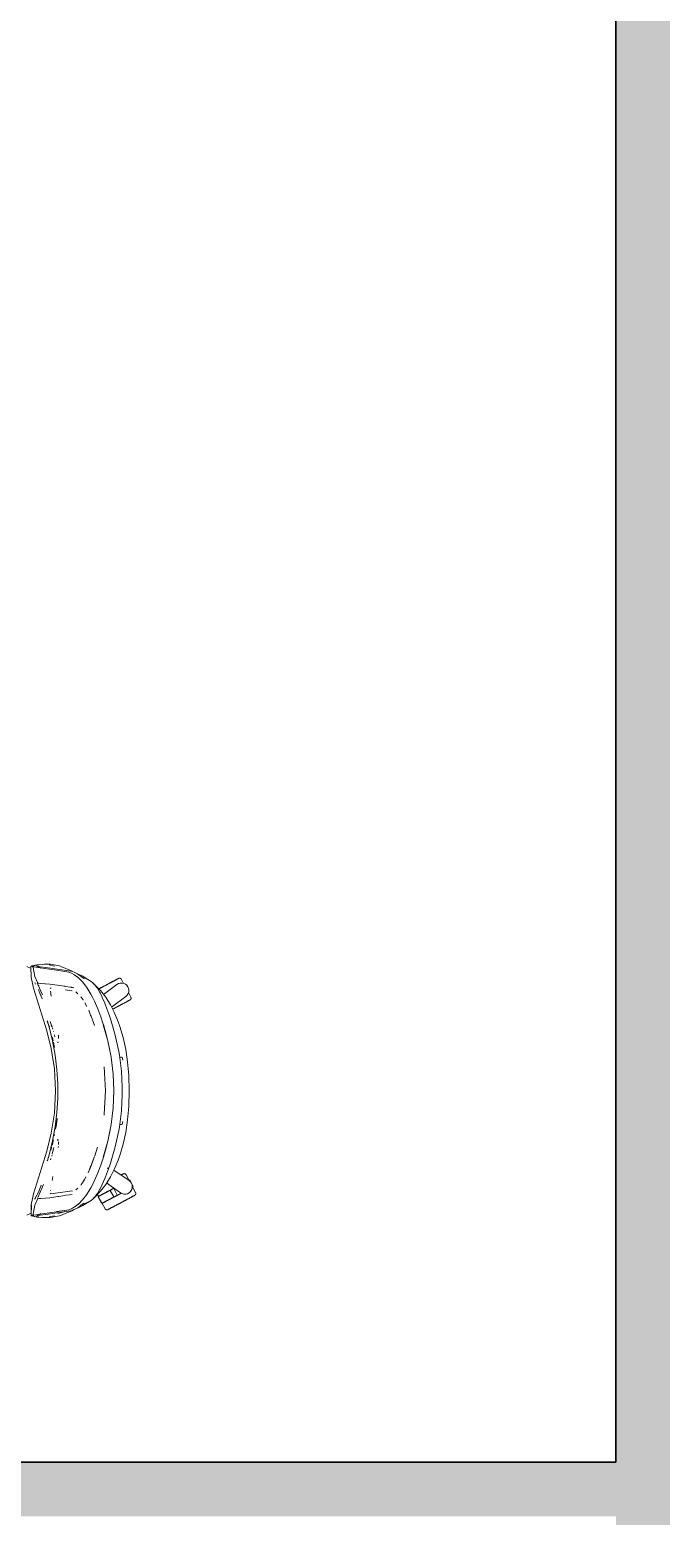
# Model space of a CAD drawing. Header units: millimetres. Extents: x 79795 to 317870, y -36033 to 97293.
# Drawn here: x 166573 to 167772, y 20457 to 23260 of the extents above; entities that cross this region are included whole.
import ezdxf

# ---------------------------------------------------------------- set-up
doc = ezdxf.new("R2010")
doc.units = ezdxf.units.MM
doc.header["$MEASUREMENT"] = 0
for name, color, linetype, lineweight in [('CSM-STL-XX-ZZ-M3-A-XXXX-00001_detached _19_04_21__rvt-1-Level 4$0$A-WALL-PATT', 7, 'CONTINUOUS', 9), ('CSM-STL-XX-ZZ-M3-A-XXXX-00001_detached _19_04_21__rvt-1-Level 4$0$I-WALL', 7, 'CONTINUOUS', 9), ('G-IMPT', 8, 'CONTINUOUS', 9), ('I-FURN', 8, 'CONTINUOUS', 9)]:
    doc.layers.add(name, color=color, linetype=linetype, lineweight=lineweight)

msp = doc.modelspace()

# ---------------------------------------------------------------- hatches: boundary and pattern name
at = {"layer": 'CSM-STL-XX-ZZ-M3-A-XXXX-00001_detached _19_04_21__rvt-1-Level 4$0$A-WALL-PATT'}
for points in [[(167780.8, 15707.3), (167780.8, 26805.3), (167678.8, 26805.3), (167678.8, 15707.3)], [(167678.8, 20457.3), (167678.8, 20559.3), (162852.8, 20559.3), (162852.8, 20457.3), (167556.8, 20457.3)]]:
    msp.add_hatch(color=256, dxfattribs=at).paths.add_polyline_path(points, flags=0)

# ---------------------------------------------------------------- linework, layer by layer
at = {"layer": 'CSM-STL-XX-ZZ-M3-A-XXXX-00001_detached _19_04_21__rvt-1-Level 4$0$I-WALL', "lineweight": 30}
for p, q in [((167678.8, 26805.3), (167678.8, 20559.3)), ((167678.8, 20559.3), (162852.8, 20559.3))]:
    msp.add_line(p, q, dxfattribs=at)
at = {"layer": 'G-IMPT'}
for p, q in [((166575.9, 21489.9), (166568, 21494.1)), ((166575.8, 21493.1), (166576.4, 21494.1)), ((166576.2, 21474.1), (166575.8, 21493.1)), ((166576.2, 21474.1), (166580.4, 21453.2)), ((166576.3, 21493.5), (166576.4, 21494.1)), ((166576.3, 21493.5), (166576.4, 21494.1)), ((166576.8, 21494.6), (166576.4, 21494.1)), ((166576.4, 21494.1), (166576.4, 21494.1)), ((166577.3, 21495), (166576.8, 21494.6)), ((166577.3, 21495), (166579.2, 21495.5)), ((166578.7, 21493.9), (166578.2, 21494.3)), ((166579.3, 21493.7), (166578.2, 21494.3)), ((166579.3, 21493.7), (166578.6, 21493.9)), ((166578.6, 21493.9), (166584.9, 21492.8)), ((166578.7, 21493.9), (166579, 21493.4)), ((166579.1, 21492.9), (166579, 21493.4)), ((166582.5, 21496), (166579.2, 21495.5)), ((166580.8, 21495.4), (166580.1, 21491.9)), ((166582.8, 21474.8), (166580.1, 21491.9)), ((166582.9, 21496.3), (166580.5, 21495.9)), ((166581.3, 21492.6), (166580.5, 21495.9)), ((166581.3, 21492.6), (166580.8, 21495.4)), ((166582.5, 21496), (166583.1, 21496.1)), ((166582.8, 21474.8), (166588.4, 21462.5)), ((166587.1, 21497.1), (166582.9, 21496.3)), ((166583.1, 21496.1), (166587.8, 21496.6)), ((166584.9, 21492.8), (166592.8, 21491.7)), ((166585.9, 21494.7), (166594.3, 21490.7)), ((166585.9, 21494.7), (166586.7, 21494.6)), ((166591.8, 21493.7), (166586.7, 21494.6)), ((166587.6, 21497.2), (166587.1, 21497.1)), ((166587.6, 21497.2), (166596.9, 21498)), ((166587.8, 21496.6), (166590.3, 21496.8)), ((166591.8, 21493.7), (166593.1, 21493.5)), ((166592.8, 21491.7), (166623.6, 21487.1)), ((166603.7, 21492.1), (166593.1, 21493.5)), ((166596.9, 21498), (166600.9, 21498.3)), ((166605, 21498.3), (166600.9, 21498.3)), ((166603.7, 21492.1), (166650.9, 21485.4)), ((166612, 21498.3), (166605, 21498.3)), ((166610.1, 21496.9), (166619.5, 21494.8)), ((166612, 21498.3), (166629.7, 21495)), ((166619.5, 21494.8), (166620, 21494.7)), ((166623.6, 21487.1), (166639.4, 21484.7)), ((166629.7, 21495), (166633.6, 21493.4)), ((166636.9, 21492), (166633.6, 21493.4)), ((166653.4, 21485.3), (166636.9, 21492)), ((166647.1, 21483.4), (166639.4, 21484.7)), ((166647.1, 21483.4), (166651.9, 21481.7)), ((166650.9, 21485.4), (166653.9, 21484.8)), ((166652.3, 21481.5), (166651.9, 21481.7)), ((166658.1, 21478.2), (166652.3, 21481.5)), ((166654.5, 21484.5), (166653.4, 21485.3)), ((166657.3, 21483.2), (166653.9, 21484.8)), ((166657.3, 21483.2), (166663.8, 21480.2)), ((166658.1, 21478.2), (166665.1, 21472.8)), ((166665.3, 21472.5), (166658.4, 21477.9)), ((166658.4, 21477.9), (166661.7, 21475.3)), ((166665.3, 21472.5), (166661.7, 21475.3)), ((166675.5, 21471.2), (166663.8, 21480.2)), ((166665, 21479.5), (166673.6, 21475.5)), ((166672.8, 21464.9), (166665.1, 21472.8)), ((166669.9, 21474.4), (166681.8, 21469.9)), ((166675.5, 21471.2), (166673.5, 21472.4)), ((166673.6, 21475.5), (166685.1, 21468.4)), ((166596.4, 21402.9), (166580.4, 21453.2)), ((166583.9, 21463.3), (166583, 21463)), ((166583, 21463), (166584.5, 21460.5)), ((166583, 21463), (166583, 21463)), ((166584.5, 21460.5), (166583, 21463)), ((166583, 21463), (166584.5, 21460.5)), ((166587.9, 21462.7), (166587.2, 21463)), ((166587.2, 21463), (166588.9, 21460.3)), ((166587.9, 21462.7), (166587.9, 21462.7)), ((166590.3, 21462.4), (166587.9, 21462.7)), ((166588.9, 21460.3), (166597.4, 21440.3)), ((166593.1, 21442), (166589.8, 21450.4)), ((166590.3, 21462.4), (166590.4, 21462.4)), ((166594.2, 21462.1), (166590.4, 21462.4)), ((166590.4, 21458.6), (166590.8, 21458.3)), ((166602.1, 21461.5), (166594.2, 21462.1)), ((166603.1, 21461.5), (166602.1, 21461.5)), ((166611.3, 21460.8), (166603.1, 21461.5)), ((166611.3, 21460.8), (166611.4, 21460.8)), ((166625.5, 21458.8), (166611.4, 21460.8)), ((166612.1, 21452.5), (166613.7, 21453.7)), ((166612.4, 21447.5), (166613.8, 21438.3)), ((166612.4, 21447.5), (166612.5, 21447.2)), ((166625.5, 21458.8), (166638.8, 21456.7)), ((166638.8, 21456.7), (166639.3, 21456.6)), ((166639.9, 21456.5), (166639.3, 21456.6)), ((166639.9, 21456.5), (166651.7, 21454.7)), ((166640.2, 21449.8), (166653.6, 21448.1)), ((166651.7, 21454.7), (166652.1, 21454.6)), ((166654.1, 21454.2), (166652.1, 21454.6)), ((166653.6, 21448.1), (166653.1, 21448.2)), ((166656.3, 21453.8), (166654.1, 21454.2)), ((166664.1, 21442.6), (166660.2, 21445.9)), ((166672.8, 21464.9), (166680.8, 21454.4)), ((166681, 21454.2), (166680.8, 21454.4)), ((166684.9, 21448.1), (166681, 21454.2)), ((166684, 21468.9), (166681.8, 21469.9)), ((166686.4, 21467.7), (166684, 21468.9)), ((166684.9, 21448.1), (166688.7, 21441.9)), ((166687.6, 21467.1), (166686.4, 21467.7)), ((166687.6, 21467.1), (166692.4, 21463.2)), ((166692.4, 21463.2), (166695.3, 21460.2)), ((166697, 21458.8), (166693.3, 21461.8)), ((166695.3, 21460.2), (166700.1, 21454.1)), ((166697, 21458.8), (166707, 21448.5)), ((166700.1, 21454.1), (166700.9, 21452.8)), ((166705.7, 21444.8), (166700.9, 21452.8)), ((166706, 21444.2), (166705.7, 21444.8)), ((166706, 21444.2), (166710, 21436.2)), ((166716.8, 21435.9), (166707, 21448.5)), ((166595.1, 21437.1), (166593.1, 21442.2)), ((166593.1, 21442.2), (166595.1, 21437.1)), ((166593.1, 21442), (166595.1, 21437.1)), ((166594.1, 21439.6), (166597.1, 21432.9)), ((166670.4, 21435.9), (166669.6, 21437)), ((166670.4, 21435.9), (166673.9, 21430.8)), ((166673.9, 21430.8), (166674.3, 21430.2)), ((166677.4, 21425.3), (166680.9, 21418.3)), ((166692.2, 21435.1), (166688.7, 21441.9)), ((166692.2, 21435.1), (166695.6, 21428.3)), ((166701.8, 21414.1), (166695.6, 21428.3)), ((166710.2, 21435.7), (166710, 21436.2)), ((166710.2, 21435.7), (166714.9, 21424.8)), ((166714.9, 21424.8), (166716.4, 21421.1)), ((166722, 21406), (166716.4, 21421.1)), ((166725.7, 21421.6), (166716.8, 21435.9)), ((166732.8, 21407.8), (166725.7, 21421.6)), ((166605.6, 21372.9), (166596.4, 21402.9)), ((166606.5, 21391.1), (166606.6, 21391.4)), ((166609.8, 21379.9), (166606.5, 21391.1)), ((166609.8, 21379.9), (166606.7, 21390.7)), ((166606.7, 21390.4), (166606.7, 21390.7)), ((166609.8, 21379.9), (166606.7, 21390.4)), ((166607.6, 21390.6), (166607, 21391)), ((166607.6, 21390.6), (166607.4, 21390.7)), ((166608.1, 21386.6), (166607.7, 21387.7)), ((166615, 21379.9), (166611.9, 21390.3)), ((166688.3, 21402.2), (166684.6, 21411.5)), ((166684.6, 21411.5), (166685.6, 21409.2)), ((166689, 21400.4), (166688.3, 21402.2)), ((166695.7, 21383), (166689, 21400.4)), ((166695.7, 21383), (166692.9, 21390.4)), ((166707.3, 21399.2), (166701.8, 21414.1)), ((166707.3, 21399.2), (166712, 21385.2)), ((166722, 21406), (166724.4, 21399.2)), ((166725.6, 21395.6), (166724.4, 21399.2)), ((166725.6, 21395.6), (166734.5, 21364.8)), ((166740.4, 21389.8), (166732.8, 21407.8)), ((166740.4, 21389.8), (166743.4, 21381.1)), ((166605.6, 21372.9), (166613.9, 21339.3)), ((166608.4, 21385.7), (166608.1, 21386.6)), ((166609.4, 21382.9), (166609.7, 21382.1)), ((166610.4, 21379.9), (166609.7, 21382.1)), ((166616.3, 21353.6), (166609.8, 21379.9)), ((166610.4, 21379.9), (166610.6, 21379.4)), ((166613.8, 21385.1), (166614.6, 21382.9)), ((166614.9, 21382.2), (166614.6, 21382.9)), ((166614.9, 21382.2), (166615.6, 21379.9)), ((166616.1, 21360.3), (166615.8, 21361.6)), ((166616, 21378.8), (166616.3, 21378)), ((166617.6, 21353.6), (166616.1, 21360.3)), ((166616.3, 21378), (166617, 21375.5)), ((166618, 21372.2), (166618.4, 21371.1)), ((166620, 21365.4), (166620.9, 21361.5)), ((166620, 21365.4), (166620.3, 21363.9)), ((166627.4, 21364), (166627.3, 21364.5)), ((166627.6, 21360.3), (166627.4, 21364)), ((166627.6, 21360.3), (166627.7, 21359)), ((166627.8, 21358.3), (166627.7, 21359)), ((166716, 21371.1), (166712.2, 21384.2)), ((166720.7, 21353.8), (166712.2, 21384.2)), ((166720.7, 21353.8), (166712.3, 21384.3)), ((166716, 21371.1), (166720.7, 21353.8)), ((166741.2, 21334), (166734.5, 21364.8)), ((166743.4, 21381.1), (166749.6, 21359.9)), ((166749.6, 21359.9), (166754.4, 21337.5)), ((166613.9, 21339.3), (166620.1, 21301.5)), ((166619.9, 21301.3), (166614.1, 21338.9)), ((166620.1, 21301.5), (166614.1, 21338.9)), ((166616.3, 21353.6), (166621.3, 21326.9)), ((166619.8, 21344.2), (166618.1, 21351.6)), ((166620.3, 21341.5), (166619.8, 21344.2)), ((166623.5, 21351.8), (166623.4, 21352.2)), ((166626.2, 21350.2), (166626.9, 21352.1)), ((166626.2, 21350.2), (166626.4, 21351.2)), ((166726.8, 21322.7), (166720.6, 21353.9)), ((166720.6, 21353.9), (166726.8, 21322.8)), ((166720.7, 21353.8), (166723.7, 21338.8)), ((166726.8, 21322.7), (166723.7, 21338.8)), ((166742.4, 21327), (166741.2, 21334)), ((166757.9, 21314.1), (166754.4, 21337.5)), ((166621.3, 21326.9), (166624.6, 21300)), ((166713.6, 21304.6), (166713.7, 21304.4)), ((166716.2, 21259.4), (166713.7, 21304.7)), ((166713.7, 21304.7), (166713.9, 21303.1)), ((166713.9, 21303.1), (166713.7, 21304.4)), ((166730.6, 21291.2), (166726.8, 21322.8)), ((166728.8, 21307.2), (166726.8, 21322.7)), ((166730.6, 21291.1), (166726.8, 21322.7)), ((166728.8, 21307.2), (166730.6, 21291.1)), ((166746.2, 21296.9), (166742.4, 21327)), ((166742.9, 21322.7), (166744.2, 21322.7)), ((166746.2, 21322.8), (166744.2, 21322.7)), ((166746.2, 21322.8), (166746.1, 21322.8)), ((166748, 21322.8), (166748.7, 21317.4)), ((166748.1, 21321.1), (166748.7, 21317.4)), ((166760.2, 21288.5), (166757.9, 21314.1)), ((166619.9, 21301.3), (166622.2, 21259.4)), ((166626.2, 21272.9), (166624.6, 21300)), ((166732, 21259.4), (166730.6, 21291.2)), ((166730.6, 21291.1), (166731.3, 21276.2)), ((166730.6, 21291.1), (166731.8, 21259.4)), ((166731.3, 21276.2), (166731.8, 21259.4)), ((166747.8, 21266.7), (166746.2, 21296.9)), ((166761, 21259.4), (166760.2, 21288.5)), ((166619.9, 21217.4), (166622.2, 21259.4)), ((166626.2, 21245.8), (166626.2, 21272.9)), ((166716.2, 21259.4), (166713.9, 21215.6)), ((166716.2, 21259.4), (166713.9, 21215.6)), ((166730.6, 21227.5), (166732, 21259.4)), ((166730.6, 21227.6), (166731.8, 21259.4)), ((166731.3, 21242.5), (166731.8, 21259.4)), ((166747.8, 21252), (166746.2, 21221.8)), ((166747.8, 21266.7), (166747.9, 21259.4)), ((166747.8, 21252), (166747.9, 21259.4)), ((166760.2, 21230.2), (166761, 21259.4)), ((166621.3, 21191.8), (166624.6, 21218.7)), ((166626.2, 21245.8), (166624.6, 21218.7)), ((166730.6, 21227.6), (166726.8, 21196)), ((166730.6, 21227.5), (166726.8, 21196)), ((166730.6, 21227.6), (166728.8, 21211.5)), ((166731.3, 21242.5), (166730.6, 21227.6)), ((166746.2, 21221.8), (166742.4, 21191.7)), ((166757.9, 21204.6), (166760.2, 21230.2)), ((166613.9, 21179.5), (166619.9, 21217.4)), ((166616.3, 21165.1), (166621.3, 21191.8)), ((166623, 21191.8), (166622.8, 21190.2)), ((166623.9, 21197.4), (166623, 21191.8)), ((166623.9, 21197.4), (166625.2, 21206)), ((166625.2, 21206), (166625.4, 21207.6)), ((166713.9, 21215.6), (166713.6, 21213.9)), ((166713.6, 21214.1), (166713.7, 21214.3)), ((166713.9, 21215.6), (166713.7, 21214.3)), ((166720.7, 21164.9), (166726.8, 21196)), ((166720.7, 21164.9), (166726.8, 21196)), ((166726.8, 21196), (166723.7, 21179.9)), ((166726.8, 21196), (166728.8, 21211.5)), ((166742.4, 21191.7), (166741.2, 21184.8)), ((166744.2, 21196), (166746.2, 21195.9)), ((166746.2, 21195.9), (166746.1, 21195.9)), ((166748, 21195.9), (166748.7, 21201.4)), ((166754.4, 21181.2), (166757.9, 21204.6)), ((166613.9, 21179.5), (166605.6, 21145.8)), ((166616.3, 21165.1), (166609.8, 21138.8)), ((166616.1, 21158.4), (166617.6, 21165.2)), ((166618.1, 21167.1), (166617.6, 21165.2)), ((166620.3, 21177.2), (166619.8, 21174.4)), ((166622.2, 21187.3), (166622.8, 21190.2)), ((166626.4, 21167.5), (166626.2, 21168.5)), ((166626.2, 21168.5), (166626.9, 21166.6)), ((166626.4, 21167.5), (166626.5, 21165.2)), ((166626.5, 21165.3), (166626.5, 21165.2)), ((166627.8, 21163.5), (166627.7, 21158.4)), ((166627.8, 21163.5), (166627.7, 21160.7)), ((166720.7, 21164.9), (166712.2, 21134.5)), ((166720.7, 21164.9), (166712.3, 21134.4)), ((166716, 21147.7), (166720.7, 21164.9)), ((166720.7, 21164.9), (166723.7, 21179.9)), ((166734.5, 21154), (166741.2, 21184.8)), ((166749.6, 21158.9), (166754.4, 21181.2)), ((166596.4, 21115.8), (166605.6, 21145.8)), ((166609.8, 21138.8), (166606.7, 21128.4)), ((166608.6, 21133.6), (166609.4, 21135.7)), ((166613.4, 21148.3), (166613.2, 21147.6)), ((166614.5, 21152.2), (166613.4, 21148.3)), ((166614.5, 21152.2), (166614.8, 21153.4)), ((166614.8, 21153.4), (166614.8, 21153.6)), ((166615.6, 21138.8), (166614.9, 21136.6)), ((166616.1, 21158.4), (166615.8, 21157.1)), ((166615.8, 21141), (166619, 21152.4)), ((166627.4, 21154.6), (166627.1, 21152.5)), ((166627.7, 21158.4), (166627.7, 21160.7)), ((166695.7, 21135.7), (166688.9, 21117.3)), ((166695.7, 21135.7), (166689, 21118.3)), ((166701.2, 21153.2), (166695.9, 21136.7)), ((166701.2, 21153.2), (166700.1, 21149.8)), ((166716, 21147.7), (166712.2, 21134.5)), ((166734.5, 21154), (166725.6, 21123.1)), ((166743.4, 21137.6), (166740.4, 21128.9)), ((166743.4, 21137.6), (166749.6, 21158.9)), ((166596.4, 21115.8), (166580.4, 21065.6)), ((166606.5, 21127.6), (166606.6, 21127.8)), ((166606.6, 21127.4), (166606.5, 21127.6)), ((166606.6, 21128.1), (166606.7, 21128.4)), ((166606.6, 21127.8), (166606.6, 21128.1)), ((166607.6, 21128.1), (166607, 21127.8)), ((166607.6, 21128.1), (166607.4, 21128)), ((166608.6, 21133.6), (166608.4, 21133)), ((166612.9, 21131.1), (166612.3, 21129.4)), ((166612.9, 21131.1), (166613.3, 21132.1)), ((166683.4, 21104.6), (166685.6, 21109.5)), ((166685.6, 21109.5), (166688.3, 21116.6)), ((166685.6, 21109.5), (166687.9, 21114.9)), ((166689, 21118.3), (166688.3, 21116.6)), ((166701.8, 21104.6), (166707.3, 21119.5)), ((166712.3, 21134.4), (166707.3, 21119.5)), ((166716.4, 21097.6), (166722, 21112.6)), ((166720.7, 21113.4), (166719.7, 21113.8)), ((166719.7, 21113.8), (166720.3, 21113.6)), ((166720.7, 21113.4), (166720.3, 21113.6)), ((166720.7, 21113.4), (166721.4, 21113.1)), ((166720.7, 21113.4), (166721.6, 21113)), ((166721.4, 21113.1), (166721.6, 21113)), ((166722, 21112.7), (166721.6, 21113)), ((166721.6, 21113), (166722, 21112.8)), ((166722, 21112.6), (166724.4, 21119.5)), ((166722, 21112.7), (166722, 21112.8)), ((166722, 21112.6), (166722, 21112.7)), ((166722, 21112.7), (166722, 21112.6)), ((166725.6, 21123.1), (166724.4, 21119.5)), ((166725.7, 21097.1), (166732.8, 21110.9)), ((166740.4, 21128.9), (166732.8, 21110.9)), ((166593.1, 21076.7), (166595.1, 21081.6)), ((166595.1, 21081.6), (166593.1, 21076.5)), ((166593.1, 21076.5), (166594.8, 21081.1)), ((166599.1, 21083), (166597.4, 21078.4)), ((166617.1, 21097.7), (166615.7, 21090.4)), ((166670.4, 21082.8), (166669.6, 21081.7)), ((166673.9, 21087.9), (166670.4, 21082.8)), ((166674.3, 21088.5), (166673.9, 21087.9)), ((166676.8, 21092.3), (166674.3, 21088.5)), ((166679.5, 21097.6), (166675.3, 21089.5)), ((166676.8, 21092.3), (166675.3, 21089.5)), ((166692.2, 21083.7), (166688.7, 21076.9)), ((166692.2, 21083.7), (166695.6, 21090.4)), ((166701.8, 21104.6), (166695.6, 21090.4)), ((166710.2, 21083), (166705.7, 21073.9)), ((166710, 21082.6), (166705.7, 21073.9)), ((166710.2, 21083), (166706, 21074.5)), ((166716.8, 21082.8), (166707, 21070.2)), ((166710, 21082.6), (166710.2, 21083)), ((166710.2, 21083), (166714.9, 21094)), ((166714.9, 21094), (166716.4, 21097.6)), ((166716.8, 21082.8), (166725.7, 21097.1)), ((166580.4, 21065.6), (166576.2, 21044.6)), ((166582.8, 21043.9), (166588.4, 21056.2)), ((166583.2, 21055.7), (166583.1, 21055.9)), ((166583.2, 21055.7), (166585, 21058.4)), ((166583.2, 21055.7), (166584.5, 21058.2)), ((166583.2, 21055.6), (166583.2, 21055.7)), ((166583.9, 21055.4), (166583.2, 21055.6)), ((166589.8, 21068.3), (166584.5, 21058.2)), ((166587.2, 21055.7), (166587.9, 21056)), ((166588, 21056), (166587.9, 21056)), ((166590.5, 21056.3), (166588, 21056)), ((166597.4, 21078.4), (166588.4, 21058.2)), ((166589.8, 21068.3), (166593.1, 21076.7)), ((166590.8, 21060.4), (166590.4, 21060.1)), ((166590.5, 21056.3), (166590.8, 21056.4)), ((166594.2, 21056.6), (166590.8, 21056.4)), ((166594.2, 21056.6), (166603.1, 21057.3)), ((166611.3, 21057.9), (166603.1, 21057.3)), ((166611.4, 21057.9), (166611.3, 21057.9)), ((166611.4, 21057.9), (166626.6, 21060.1)), ((166612.1, 21066.3), (166613.6, 21065)), ((166612.4, 21071.2), (166612.5, 21071.6)), ((166640.2, 21068.9), (166612.9, 21065.2)), ((166612.9, 21065.2), (166613.2, 21065.1)), ((166613.4, 21065.1), (166613.2, 21065.1)), ((166626.6, 21060.1), (166628.2, 21060.3)), ((166628.2, 21060.3), (166639.9, 21062.2)), ((166641.6, 21062.5), (166639.9, 21062.2)), ((166640.2, 21068.9), (166653.6, 21070.7)), ((166648.4, 21063.5), (166641.6, 21062.5)), ((166648.4, 21063.5), (166653.5, 21064.3)), ((166653.6, 21070.7), (166653.1, 21070.5)), ((166664.1, 21076.2), (166660.2, 21072.8)), ((166665.1, 21045.9), (166672.8, 21053.8)), ((166672.8, 21053.8), (166680.8, 21064.3)), ((166680.8, 21064.3), (166681, 21064.5)), ((166684.9, 21070.6), (166681, 21064.5)), ((166686.4, 21051), (166684, 21049.9)), ((166684.9, 21070.6), (166688.7, 21076.9)), ((166685.1, 21050.3), (166685.9, 21050.8)), ((166686.4, 21051), (166687.6, 21051.6)), ((166687.6, 21051.6), (166692.4, 21055.5)), ((166695.3, 21058.5), (166692.4, 21055.5)), ((166693.3, 21056.9), (166697, 21059.9)), ((166695.3, 21058.5), (166700.1, 21064.7)), ((166697, 21059.9), (166707, 21070.2)), ((166700.1, 21064.7), (166700.9, 21065.9)), ((166705.7, 21073.9), (166700.9, 21065.9)), ((166705.7, 21073.9), (166706, 21074.5)), ((166568, 21025.1), (166576.1, 21028.7)), ((166576.6, 21043.7), (166576, 21025.3)), ((166576, 21025.2), (166576.2, 21026)), ((166576, 21025.3), (166576.1, 21025.7)), ((166576, 21025.2), (166576.4, 21024.6)), ((166576.2, 21044.6), (166576.1, 21025.7)), ((166576.6, 21043.7), (166576.1, 21025.7)), ((166576.1, 21025.7), (166576.2, 21025.9)), ((166576.2, 21026), (166576.2, 21025.9)), ((166576.8, 21024.1), (166576.4, 21024.6)), ((166576.8, 21024.1), (166577.3, 21023.8)), ((166579.2, 21023.2), (166577.3, 21023.8)), ((166579.3, 21025), (166578.2, 21024.4)), ((166578.7, 21024.8), (166578.2, 21024.4)), ((166578.6, 21024.8), (166584.9, 21025.9)), ((166579.3, 21025), (166578.6, 21024.8)), ((166579, 21025.3), (166578.7, 21024.8)), ((166579, 21025.3), (166579.1, 21025.8)), ((166582.5, 21022.7), (166579.2, 21023.2)), ((166582.8, 21043.9), (166580.1, 21026.9)), ((166580.8, 21023.3), (166580.1, 21026.9)), ((166580.8, 21023.3), (166580.2, 21026.8)), ((166580.2, 21026.8), (166580.5, 21022.9)), ((166582.9, 21022.4), (166580.5, 21022.9)), ((166582.5, 21022.7), (166583.1, 21022.6)), ((166587.8, 21022.1), (166583.1, 21022.6)), ((166592.8, 21027), (166584.9, 21025.9)), ((166594.3, 21028), (166585.9, 21024)), ((166585.9, 21024), (166586.7, 21024.1)), ((166586.7, 21024.1), (166591.8, 21025)), ((166591.8, 21025), (166593.1, 21025.2)), ((166623.6, 21031.6), (166592.8, 21027)), ((166603.7, 21026.6), (166593.1, 21025.2)), ((166603.7, 21026.6), (166650.9, 21033.3)), ((166610.1, 21021.9), (166619.5, 21023.9)), ((166612, 21020.5), (166629.7, 21023.7)), ((166619.5, 21023.9), (166620, 21024.1)), ((166623.6, 21031.6), (166638.8, 21033.9)), ((166624.2, 21031.7), (166639.4, 21034)), ((166624.2, 21031.7), (166638.8, 21033.9)), ((166626.5, 21028.2), (166639.5, 21031.7)), ((166626.5, 21028.2), (166638.4, 21031.5)), ((166629.7, 21023.7), (166633.6, 21025.3)), ((166636.9, 21026.7), (166633.6, 21025.3)), ((166653.4, 21033.5), (166636.9, 21026.7)), ((166647.1, 21035.3), (166639.4, 21034)), ((166651.9, 21037), (166647.1, 21035.3)), ((166650.9, 21033.3), (166653.9, 21034)), ((166651.9, 21037), (166652.3, 21037.2)), ((166658.1, 21040.5), (166652.3, 21037.2)), ((166654.5, 21034.2), (166653.4, 21033.5)), ((166657.3, 21035.5), (166653.9, 21034)), ((166663.9, 21038.6), (166657.3, 21035.5)), ((166665.1, 21045.9), (166658.1, 21040.5)), ((166658.4, 21040.9), (166665.3, 21046.3)), ((166658.4, 21040.9), (166661.7, 21043.4)), ((166665.3, 21046.3), (166661.7, 21043.4)), ((166675.5, 21047.5), (166663.9, 21038.6)), ((166673.6, 21043.2), (166665, 21039.2)), ((166669.9, 21044.3), (166681.8, 21048.8)), ((166685.1, 21050.3), (166673.6, 21043.2)), ((166675.5, 21047.5), (166673.6, 21046.4)), ((166684, 21049.9), (166681.8, 21048.8)), ((166582.9, 21022.4), (166587.1, 21021.6)), ((166587.6, 21021.6), (166587.1, 21021.6)), ((166596.9, 21020.8), (166587.6, 21021.6)), ((166587.8, 21022.1), (166590.3, 21021.9)), ((166596.9, 21020.8), (166600.9, 21020.4)), ((166600.9, 21020.4), (166605, 21020.4)), ((166612, 21020.5), (166605, 21020.4))]:
    msp.add_line(p, q, dxfattribs=at)
at = {"layer": 'I-FURN'}
for p, q in [((166740.1, 21471), (166739.8, 21470.9)), ((166739.9, 21471), (166740.2, 21471.1)), ((166740.3, 21471.1), (166740.1, 21471)), ((166740.2, 21471.1), (166740.4, 21471.2)), ((166740.5, 21471.2), (166740.3, 21471.1)), ((166740.4, 21471.2), (166740.5, 21471.3)), ((166740.5, 21471.3), (166740.7, 21471.3)), ((166740.6, 21471.3), (166740.5, 21471.2)), ((166740.7, 21471.4), (166740.6, 21471.3)), ((166740.7, 21471.3), (166740.7, 21471.4)), ((166740.7, 21471.4), (166740.8, 21471.4)), ((166740.8, 21471.4), (166740.7, 21471.4)), ((166740.8, 21471.4), (166740.9, 21471.5)), ((166740.8, 21471.4), (166740.8, 21471.4)), ((166740.8, 21471.4), (166740.8, 21471.4)), ((166740.9, 21471.5), (166741.1, 21471.5)), ((166741.1, 21471.5), (166741.2, 21471.6)), ((166741.2, 21471.6), (166741.4, 21471.7)), ((166741.4, 21471.7), (166741.5, 21471.7)), ((166741.5, 21471.7), (166741.7, 21471.8)), ((166741.7, 21471.8), (166741.9, 21471.8)), ((166741.9, 21471.8), (166742, 21471.8)), ((166742, 21471.8), (166742.2, 21471.8)), ((166742.2, 21471.8), (166742.3, 21471.9)), ((166742.3, 21471.9), (166742.5, 21471.9)), ((166742.5, 21471.9), (166742.7, 21471.9)), ((166742.7, 21471.9), (166742.8, 21471.9)), ((166742.8, 21471.9), (166743, 21471.9)), ((166743, 21471.9), (166743.1, 21471.9)), ((166743.1, 21471.9), (166743.3, 21471.8)), ((166743.3, 21471.8), (166743.5, 21471.8)), ((166743.5, 21471.8), (166743.6, 21471.8)), ((166743.6, 21471.8), (166743.8, 21471.7)), ((166743.8, 21471.7), (166743.9, 21471.7)), ((166743.9, 21471.7), (166744.1, 21471.6)), ((166744.1, 21471.6), (166744.2, 21471.6)), ((166744.2, 21471.6), (166744.4, 21471.5)), ((166744.4, 21471.5), (166744.5, 21471.4)), ((166744.5, 21471.4), (166744.7, 21471.4)), ((166744.7, 21471.4), (166744.8, 21471.3)), ((166744.8, 21471.3), (166744.9, 21471.2)), ((166744.9, 21471.2), (166745.1, 21471.1)), ((166745.1, 21471.1), (166745.2, 21471)), ((166745.2, 21471), (166745.3, 21470.9)), ((166705.2, 21452.5), (166704.3, 21452)), ((166704.7, 21452.2), (166705.6, 21452.7)), ((166706.1, 21453), (166705.2, 21452.5)), ((166705.6, 21452.7), (166706.5, 21453.2)), ((166707.1, 21453.5), (166706.1, 21453)), ((166706.5, 21453.2), (166707.5, 21453.7)), ((166708, 21454), (166707.1, 21453.5)), ((166707.5, 21453.7), (166708.4, 21454.2)), ((166709, 21454.5), (166708, 21454)), ((166708.4, 21454.2), (166709.4, 21454.7)), ((166709.9, 21455), (166709, 21454.5)), ((166709.4, 21454.7), (166710.4, 21455.2)), ((166710.9, 21455.5), (166709.9, 21455)), ((166710.4, 21455.2), (166711.4, 21455.8)), ((166711.9, 21456.1), (166710.9, 21455.5)), ((166711.4, 21455.8), (166712.4, 21456.3)), ((166712.9, 21456.6), (166711.9, 21456.1)), ((166712.4, 21456.3), (166713.4, 21456.8)), ((166712.6, 21440.9), (166737.9, 21460)), ((166713.9, 21457.1), (166712.9, 21456.6)), ((166713.4, 21456.8), (166714.4, 21457.4)), ((166714.9, 21457.7), (166713.9, 21457.1)), ((166714.4, 21457.4), (166715.4, 21457.9)), ((166715.9, 21458.2), (166714.9, 21457.7)), ((166715.4, 21457.9), (166716.4, 21458.4)), ((166716.9, 21458.7), (166715.9, 21458.2)), ((166716.4, 21458.4), (166717.4, 21459)), ((166717.9, 21459.3), (166716.9, 21458.7)), ((166717.4, 21459), (166718.4, 21459.5)), ((166718.9, 21459.8), (166717.9, 21459.3)), ((166718.4, 21459.5), (166719.4, 21460)), ((166719.9, 21460.3), (166718.9, 21459.8)), ((166719.4, 21460), (166720.4, 21460.6)), ((166720.9, 21460.8), (166719.9, 21460.3)), ((166720.4, 21460.6), (166721.4, 21461.1)), ((166721.9, 21461.4), (166720.9, 21460.8)), ((166721.4, 21461.1), (166722.3, 21461.6)), ((166722.9, 21461.9), (166721.9, 21461.4)), ((166722.3, 21461.6), (166723.3, 21462.1)), ((166723.8, 21462.4), (166722.9, 21461.9)), ((166723.3, 21462.1), (166724.3, 21462.6)), ((166724.8, 21462.9), (166723.8, 21462.4)), ((166724.3, 21462.6), (166725.2, 21463.1)), ((166725.7, 21463.4), (166724.8, 21462.9)), ((166725.2, 21463.1), (166726.1, 21463.6)), ((166726.6, 21463.9), (166725.7, 21463.4)), ((166726.1, 21463.6), (166727, 21464.1)), ((166727.5, 21464.3), (166726.6, 21463.9)), ((166727, 21464.1), (166727.9, 21464.6)), ((166728.4, 21464.8), (166727.5, 21464.3)), ((166727.9, 21464.6), (166728.8, 21465)), ((166729.2, 21465.3), (166728.4, 21464.8)), ((166728.8, 21465), (166729.6, 21465.5)), ((166730.1, 21465.7), (166729.2, 21465.3)), ((166730.9, 21466.1), (166730.1, 21465.7)), ((166731.7, 21466.6), (166730.9, 21466.1)), ((166732.4, 21467), (166731.7, 21466.6)), ((166733.2, 21467.4), (166732.4, 21467)), ((166733.9, 21467.7), (166733.2, 21467.4)), ((166734.6, 21468.1), (166733.9, 21467.7)), ((166735.2, 21468.4), (166734.6, 21468.1)), ((166735.8, 21468.8), (166735.2, 21468.4)), ((166736.4, 21469.1), (166735.8, 21468.8)), ((166736.1, 21468.9), (166736.7, 21469.2)), ((166737, 21469.4), (166736.4, 21469.1)), ((166736.7, 21469.2), (166737.2, 21469.5)), ((166737.5, 21469.6), (166737, 21469.4)), ((166737.2, 21469.5), (166737.7, 21469.8)), ((166738, 21469.9), (166737.5, 21469.6)), ((166737.7, 21469.8), (166738.2, 21470)), ((166737.9, 21460), (166740.8, 21461.7)), ((166738.4, 21470.1), (166738, 21469.9)), ((166738.2, 21470), (166738.6, 21470.2)), ((166738.8, 21470.4), (166738.4, 21470.1)), ((166738.6, 21470.2), (166739, 21470.4)), ((166739.2, 21470.5), (166738.8, 21470.4)), ((166739, 21470.4), (166739.3, 21470.6)), ((166739.5, 21470.7), (166739.2, 21470.5)), ((166739.3, 21470.6), (166739.7, 21470.8)), ((166739.8, 21470.9), (166739.5, 21470.7)), ((166739.7, 21470.8), (166739.9, 21471)), ((166740.8, 21461.7), (166744.1, 21462.6)), ((166744.1, 21462.6), (166747.4, 21462.7)), ((166745.3, 21470.9), (166745.4, 21470.8)), ((166745.4, 21470.8), (166745.6, 21470.7)), ((166745.6, 21470.7), (166745.7, 21470.6)), ((166745.7, 21470.6), (166745.8, 21470.4)), ((166745.8, 21470.4), (166745.9, 21470.3)), ((166745.9, 21470.3), (166746, 21470.2)), ((166746, 21470.2), (166746.1, 21470.1)), ((166746.1, 21470.1), (166746.1, 21469.9)), ((166746.1, 21469.9), (166746.2, 21469.8)), ((166746.2, 21469.8), (166746.2, 21469.7)), ((166750.3, 21462.2), (166746.2, 21469.7)), ((166747.4, 21462.7), (166750.7, 21462.1)), ((166750.7, 21462.1), (166753.8, 21460.6)), ((166753.8, 21460.6), (166756.4, 21458.5)), ((166756.4, 21458.5), (166758.4, 21455.8)), ((166758.4, 21455.8), (166759.8, 21452.7)), ((166760, 21446), (166759, 21442.8)), ((166764.1, 21436.2), (166759.6, 21444.7)), ((166759.8, 21452.7), (166760.3, 21449.4)), ((166760.3, 21449.4), (166760, 21446)), ((166754.7, 21437.6), (166727.7, 21417.2)), ((166732, 21414.6), (166733, 21415.2)), ((166733.5, 21415.4), (166732.5, 21414.9)), ((166733, 21415.2), (166734, 21415.7)), ((166734.5, 21416), (166733.5, 21415.4)), ((166734, 21415.7), (166735, 21416.2)), ((166735.5, 21416.5), (166734.5, 21416)), ((166735, 21416.2), (166736, 21416.7)), ((166736.5, 21417), (166735.5, 21416.5)), ((166736, 21416.7), (166737, 21417.3)), ((166737.5, 21417.6), (166736.5, 21417)), ((166737, 21417.3), (166738, 21417.8)), ((166738.5, 21418.1), (166737.5, 21417.6)), ((166738, 21417.8), (166739, 21418.3)), ((166739.5, 21418.6), (166738.5, 21418.1)), ((166739, 21418.3), (166740, 21418.9)), ((166740.5, 21419.2), (166739.5, 21418.6)), ((166740, 21418.9), (166741, 21419.4)), ((166741.5, 21419.7), (166740.5, 21419.2)), ((166741, 21419.4), (166742, 21419.9)), ((166742.5, 21420.2), (166741.5, 21419.7)), ((166742, 21419.9), (166743, 21420.5)), ((166743.5, 21420.7), (166742.5, 21420.2)), ((166743, 21420.5), (166743.9, 21421)), ((166744.5, 21421.3), (166743.5, 21420.7)), ((166743.9, 21421), (166744.9, 21421.5)), ((166745.4, 21421.8), (166744.5, 21421.3)), ((166744.9, 21421.5), (166745.9, 21422)), ((166746.4, 21422.3), (166745.4, 21421.8)), ((166745.9, 21422), (166746.8, 21422.5)), ((166747.3, 21422.8), (166746.4, 21422.3)), ((166746.8, 21422.5), (166747.7, 21423)), ((166748.2, 21423.2), (166747.3, 21422.8)), ((166747.7, 21423), (166748.6, 21423.5)), ((166748.6, 21423.5), (166749.5, 21423.9)), ((166749.5, 21423.9), (166750.4, 21424.4)), ((166750.4, 21424.4), (166751.2, 21424.9)), ((166751.2, 21424.9), (166752, 21425.3)), ((166752, 21425.3), (166752.8, 21425.7)), ((166752.8, 21425.7), (166753.6, 21426.1)), ((166753.6, 21426.1), (166754.4, 21426.5)), ((166754.4, 21426.5), (166755.1, 21426.9)), ((166757.2, 21440), (166754.7, 21437.6)), ((166755.1, 21426.9), (166755.8, 21427.3)), ((166755.8, 21427.3), (166756.5, 21427.6)), ((166756.5, 21427.6), (166757.1, 21428)), ((166757.1, 21428), (166757.7, 21428.3)), ((166759, 21442.8), (166757.2, 21440)), ((166758, 21428.5), (166757.4, 21428.1)), ((166757.7, 21428.3), (166758.3, 21428.6)), ((166758.5, 21428.7), (166758, 21428.5)), ((166758.3, 21428.6), (166758.8, 21428.9)), ((166759.1, 21429), (166758.5, 21428.7)), ((166758.8, 21428.9), (166759.3, 21429.1)), ((166759.5, 21429.3), (166759.1, 21429)), ((166759.3, 21429.1), (166759.8, 21429.4)), ((166760, 21429.5), (166759.5, 21429.3)), ((166759.8, 21429.4), (166760.2, 21429.6)), ((166760.4, 21429.7), (166760, 21429.5)), ((166760.2, 21429.6), (166760.6, 21429.8)), ((166760.8, 21429.9), (166760.4, 21429.7)), ((166760.6, 21429.8), (166760.9, 21430)), ((166761.1, 21430.1), (166760.8, 21429.9)), ((166760.9, 21430), (166761.3, 21430.2)), ((166761.4, 21430.3), (166761.1, 21430.1)), ((166761.3, 21430.2), (166761.5, 21430.3)), ((166761.7, 21430.4), (166761.4, 21430.3)), ((166761.5, 21430.3), (166761.8, 21430.5)), ((166761.9, 21430.5), (166761.7, 21430.4)), ((166761.8, 21430.5), (166762, 21430.6)), ((166762.1, 21430.6), (166761.9, 21430.5)), ((166762, 21430.6), (166762.1, 21430.7)), ((166762.2, 21430.7), (166762.1, 21430.6)), ((166762.1, 21430.7), (166762.3, 21430.7)), ((166762.3, 21430.7), (166762.2, 21430.7)), ((166762.4, 21430.8), (166762.3, 21430.7)), ((166762.3, 21430.7), (166762.3, 21430.8)), ((166762.3, 21430.8), (166762.4, 21430.8)), ((166762.6, 21430.9), (166762.4, 21430.8)), ((166762.4, 21430.8), (166762.4, 21430.8)), ((166762.4, 21430.8), (166762.4, 21430.8)), ((166762.4, 21430.8), (166762.4, 21430.8)), ((166762.7, 21431), (166762.6, 21430.9)), ((166762.8, 21431.1), (166762.7, 21431)), ((166763, 21431.2), (166762.8, 21431.1)), ((166763.1, 21431.3), (166763, 21431.2)), ((166763.2, 21431.4), (166763.1, 21431.3)), ((166763.3, 21431.5), (166763.2, 21431.4)), ((166763.4, 21431.6), (166763.3, 21431.5)), ((166763.6, 21431.7), (166763.4, 21431.6)), ((166763.7, 21431.8), (166763.6, 21431.7)), ((166763.8, 21432), (166763.7, 21431.8)), ((166763.9, 21432.2), (166763.8, 21432.1)), ((166763.8, 21432.1), (166763.8, 21432)), ((166764, 21432.4), (166763.9, 21432.2)), ((166764.1, 21432.5), (166764, 21432.4)), ((166764.1, 21436.2), (166764.1, 21436.1)), ((166764.1, 21436.1), (166764.2, 21436)), ((166764.2, 21432.7), (166764.1, 21432.5)), ((166764.2, 21436), (166764.3, 21435.8)), ((166764.3, 21433), (166764.2, 21432.8)), ((166764.2, 21432.8), (166764.2, 21432.7)), ((166764.3, 21435.8), (166764.3, 21435.7)), ((166764.3, 21435.7), (166764.4, 21435.5)), ((166764.4, 21433.3), (166764.3, 21433.1)), ((166764.3, 21433.1), (166764.3, 21433)), ((166764.4, 21435.5), (166764.4, 21435.3)), ((166764.4, 21435.3), (166764.4, 21435.2)), ((166764.4, 21435.2), (166764.5, 21435)), ((166764.5, 21433.6), (166764.4, 21433.4)), ((166764.4, 21433.4), (166764.4, 21433.3)), ((166764.5, 21435), (166764.5, 21434.9)), ((166764.5, 21434.9), (166764.5, 21434.7)), ((166764.5, 21434.7), (166764.5, 21434.5)), ((166764.5, 21434.5), (166764.5, 21434.4)), ((166764.5, 21434.4), (166764.5, 21434.2)), ((166764.5, 21434.2), (166764.5, 21434.1)), ((166764.5, 21434.1), (166764.5, 21433.9)), ((166764.5, 21433.9), (166764.5, 21433.7)), ((166764.5, 21433.7), (166764.5, 21433.6)), ((166730.6, 21413.9), (166729.6, 21413.4)), ((166730, 21413.6), (166731, 21414.1)), ((166731.5, 21414.4), (166730.6, 21413.9)), ((166731, 21414.1), (166732, 21414.6)), ((166732.5, 21414.9), (166731.5, 21414.4)), ((166732.2, 21110.2), (166760.8, 21090.2)), ((166744.8, 21067.3), (166718.3, 21085.8)), ((166745.5, 21100.7), (166746, 21101)), ((166746.3, 21101.2), (166745.8, 21100.9)), ((166746, 21101), (166746.5, 21101.3)), ((166746.8, 21101.4), (166746.3, 21101.2)), ((166746.5, 21101.3), (166747, 21101.5)), ((166747.2, 21101.7), (166746.8, 21101.4)), ((166747, 21101.5), (166747.4, 21101.8)), ((166747.6, 21101.9), (166747.2, 21101.7)), ((166747.4, 21101.8), (166747.8, 21102)), ((166748, 21102.1), (166747.6, 21101.9)), ((166747.8, 21102), (166748.2, 21102.2)), ((166748.3, 21102.3), (166748, 21102.1)), ((166748.2, 21102.2), (166748.5, 21102.3)), ((166748.6, 21102.4), (166748.3, 21102.3)), ((166748.5, 21102.3), (166748.8, 21102.5)), ((166748.9, 21102.6), (166748.6, 21102.4)), ((166748.8, 21102.5), (166749, 21102.6)), ((166749.1, 21102.7), (166748.9, 21102.6)), ((166749, 21102.6), (166749.2, 21102.7)), ((166749.3, 21102.8), (166749.1, 21102.7)), ((166749.2, 21102.7), (166749.4, 21102.8)), ((166749.4, 21102.8), (166749.3, 21102.8)), ((166749.4, 21102.8), (166749.5, 21102.9)), ((166749.5, 21102.9), (166749.4, 21102.8)), ((166749.5, 21102.9), (166749.6, 21102.9)), ((166749.6, 21102.9), (166749.5, 21102.9)), ((166749.6, 21102.9), (166749.8, 21103)), ((166749.6, 21102.9), (166749.6, 21102.9)), ((166749.6, 21102.9), (166749.6, 21102.9)), ((166749.6, 21102.9), (166749.6, 21102.9)), ((166749.8, 21103), (166749.9, 21103.1)), ((166749.9, 21103.1), (166750.1, 21103.1)), ((166750.1, 21103.1), (166750.2, 21103.2)), ((166750.2, 21103.2), (166750.4, 21103.2)), ((166750.4, 21103.2), (166750.5, 21103.3)), ((166750.5, 21103.3), (166750.7, 21103.3)), ((166750.7, 21103.3), (166750.8, 21103.3)), ((166750.8, 21103.3), (166751, 21103.4)), ((166751, 21103.4), (166751.1, 21103.4)), ((166751.1, 21103.4), (166751.3, 21103.4)), ((166751.3, 21103.4), (166751.5, 21103.4)), ((166751.5, 21103.4), (166751.6, 21103.4)), ((166751.6, 21103.4), (166751.8, 21103.4)), ((166751.8, 21103.4), (166752, 21103.4)), ((166752, 21103.4), (166752.1, 21103.4)), ((166752.1, 21103.4), (166752.3, 21103.3)), ((166752.3, 21103.3), (166752.4, 21103.3)), ((166752.4, 21103.3), (166752.6, 21103.3)), ((166752.6, 21103.3), (166752.7, 21103.2)), ((166752.7, 21103.2), (166752.9, 21103.2)), ((166752.9, 21103.2), (166753, 21103.1)), ((166753, 21103.1), (166753.2, 21103)), ((166753.2, 21103), (166753.3, 21103)), ((166753.3, 21103), (166753.5, 21102.9)), ((166753.5, 21102.9), (166753.6, 21102.8)), ((166753.6, 21102.8), (166753.8, 21102.7)), ((166753.8, 21102.7), (166753.9, 21102.6)), ((166753.9, 21102.6), (166754, 21102.5)), ((166754, 21102.5), (166754.1, 21102.4)), ((166754.1, 21102.4), (166754.3, 21102.3)), ((166754.3, 21102.3), (166754.4, 21102.2)), ((166754.4, 21102.2), (166754.5, 21102.1)), ((166754.5, 21102.1), (166754.6, 21102)), ((166754.6, 21102), (166754.7, 21101.8)), ((166754.7, 21101.8), (166754.8, 21101.7)), ((166754.8, 21101.7), (166754.9, 21101.6)), ((166754.9, 21101.6), (166755, 21101.4)), ((166755, 21101.4), (166755, 21101.3)), ((166755, 21101.3), (166755.1, 21101.3)), ((166760.2, 21091.6), (166755.1, 21101.3)), ((166760.6, 21090.6), (166762, 21091.4)), ((166760.7, 21090.7), (166760.6, 21090.6)), ((166760.8, 21090.2), (166763.3, 21088)), ((166768.5, 21079), (166762, 21091.4)), ((166763.3, 21088), (166765.2, 21085.2)), ((166765.2, 21085.2), (166766.4, 21082)), ((166766.8, 21078.7), (166766.3, 21075.3)), ((166766.4, 21082), (166766.8, 21078.7)), ((166766.7, 21079), (166767.1, 21078.3)), ((166768.5, 21079), (166767.1, 21078.3)), ((166701.1, 21064.2), (166702.8, 21061.1)), ((166702.5, 21059.7), (166709, 21047.4)), ((166702.6, 21059.8), (166725.3, 21071.9)), ((166709.2, 21047.5), (166702.6, 21059.8)), ((166702.8, 21061.1), (166731.5, 21076.3)), ((166731.9, 21059.5), (166709.2, 21047.5)), ((166710.3, 21046.9), (166746.9, 21066.4)), ((166725.3, 21071.9), (166732, 21075.4)), ((166731.9, 21059.5), (166725.3, 21071.9)), ((166738.6, 21063.1), (166731.9, 21059.5)), ((166738.6, 21063.1), (166732, 21075.4)), ((166745.6, 21066.8), (166738.6, 21063.1)), ((166747.7, 21065.7), (166744.8, 21067.3)), ((166751, 21064.9), (166747.7, 21065.7)), ((166749.4, 21050.7), (166748.4, 21050.2)), ((166748.8, 21050.4), (166749.8, 21050.9)), ((166750.3, 21051.2), (166749.4, 21050.7)), ((166749.8, 21050.9), (166750.8, 21051.5)), ((166751.3, 21051.7), (166750.3, 21051.2)), ((166750.8, 21051.5), (166751.8, 21052)), ((166754.4, 21064.9), (166751, 21064.9)), ((166752.3, 21052.3), (166751.3, 21051.7)), ((166751.8, 21052), (166752.8, 21052.5)), ((166753.3, 21052.8), (166752.3, 21052.3)), ((166752.8, 21052.5), (166753.7, 21053)), ((166754.2, 21053.3), (166753.3, 21052.8)), ((166753.7, 21053), (166754.7, 21053.5)), ((166755.2, 21053.8), (166754.2, 21053.3)), ((166757.7, 21065.6), (166754.4, 21064.9)), ((166754.7, 21053.5), (166755.6, 21054)), ((166756.1, 21054.3), (166755.2, 21053.8)), ((166755.6, 21054), (166756.5, 21054.5)), ((166757, 21054.8), (166756.1, 21054.3)), ((166756.5, 21054.5), (166757.4, 21055)), ((166757.4, 21055), (166758.3, 21055.5)), ((166760.7, 21067.2), (166757.7, 21065.6)), ((166758.3, 21055.5), (166759.2, 21055.9)), ((166759.2, 21055.9), (166760, 21056.4)), ((166760, 21056.4), (166760.9, 21056.8)), ((166763.2, 21069.4), (166760.7, 21067.2)), ((166760.9, 21067.4), (166762.4, 21068.5)), ((166760.9, 21056.8), (166761.7, 21057.2)), ((166761.7, 21057.2), (166762.4, 21057.7)), ((166762.4, 21068.5), (166764.6, 21071.3)), ((166762.4, 21057.7), (166763.2, 21058.1)), ((166765.1, 21072.2), (166763.2, 21069.4)), ((166763.2, 21058.1), (166763.9, 21058.4)), ((166763.9, 21058.4), (166764.6, 21058.8)), ((166764.6, 21058.8), (166765.3, 21059.2)), ((166766.3, 21075.3), (166765.1, 21072.2)), ((166765.3, 21059.2), (166765.9, 21059.5)), ((166765.9, 21059.5), (166766.5, 21059.8)), ((166766.8, 21060), (166766.2, 21059.7)), ((166766.5, 21059.8), (166767.1, 21060.1)), ((166767.4, 21060.3), (166766.8, 21060)), ((166767.1, 21078.3), (166767.2, 21078.3)), ((166767.1, 21060.1), (166767.6, 21060.4)), ((166767.3, 21077.3), (166767.7, 21077.5)), ((166767.9, 21060.6), (166767.4, 21060.3)), ((166767.6, 21060.4), (166768.1, 21060.7)), ((166772.9, 21067.8), (166767.7, 21077.5)), ((166768.4, 21060.8), (166767.9, 21060.6)), ((166768.1, 21060.7), (166768.6, 21060.9)), ((166768.8, 21061), (166768.4, 21060.8)), ((166768.6, 21060.9), (166769, 21061.1)), ((166769.2, 21061.3), (166768.8, 21061)), ((166769, 21061.1), (166769.4, 21061.4)), ((166769.6, 21061.5), (166769.2, 21061.3)), ((166769.4, 21061.4), (166769.8, 21061.5)), ((166769.9, 21061.6), (166769.6, 21061.5)), ((166769.8, 21061.5), (166770.1, 21061.7)), ((166770.2, 21061.8), (166769.9, 21061.6)), ((166770.1, 21061.7), (166770.4, 21061.9)), ((166770.5, 21061.9), (166770.2, 21061.8)), ((166770.4, 21061.9), (166770.6, 21062)), ((166770.7, 21062.1), (166770.5, 21061.9)), ((166770.6, 21062), (166770.8, 21062.1)), ((166770.9, 21062.1), (166770.7, 21062.1)), ((166770.8, 21062.1), (166771, 21062.2)), ((166771, 21062.2), (166770.9, 21062.1)), ((166771.1, 21062.3), (166771, 21062.2)), ((166771, 21062.2), (166771.1, 21062.2)), ((166771.2, 21062.3), (166771.1, 21062.3)), ((166771.1, 21062.2), (166771.2, 21062.3)), ((166771.4, 21062.4), (166771.2, 21062.3)), ((166771.2, 21062.3), (166771.2, 21062.3)), ((166771.2, 21062.3), (166771.2, 21062.3)), ((166771.2, 21062.3), (166771.2, 21062.3)), ((166771.2, 21062.3), (166771.2, 21062.3)), ((166771.5, 21062.5), (166771.4, 21062.4)), ((166771.7, 21062.6), (166771.5, 21062.5)), ((166771.8, 21062.7), (166771.7, 21062.6)), ((166771.9, 21062.8), (166771.8, 21062.7)), ((166772, 21062.9), (166771.9, 21062.8)), ((166772.1, 21063), (166772, 21062.9)), ((166772.3, 21063.1), (166772.1, 21063)), ((166772.4, 21063.2), (166772.3, 21063.1)), ((166772.5, 21063.4), (166772.4, 21063.2)), ((166772.6, 21063.5), (166772.5, 21063.4)), ((166772.7, 21063.6), (166772.6, 21063.5)), ((166772.8, 21063.9), (166772.7, 21063.8)), ((166772.7, 21063.8), (166772.7, 21063.6)), ((166772.9, 21064), (166772.8, 21063.9)), ((166772.9, 21067.8), (166772.9, 21067.6)), ((166772.9, 21067.6), (166773, 21067.5)), ((166773, 21064.2), (166772.9, 21064)), ((166773, 21067.5), (166773.1, 21067.3)), ((166773.1, 21064.5), (166773, 21064.3)), ((166773, 21064.3), (166773, 21064.2)), ((166773.1, 21067.3), (166773.1, 21067.2)), ((166773.1, 21067.2), (166773.2, 21067)), ((166773.2, 21064.6), (166773.1, 21064.5)), ((166773.2, 21067), (166773.2, 21066.9)), ((166773.2, 21066.9), (166773.3, 21066.7)), ((166773.3, 21065.1), (166773.2, 21065)), ((166773.2, 21065), (166773.2, 21064.8)), ((166773.2, 21064.8), (166773.2, 21064.6)), ((166773.3, 21066.7), (166773.3, 21066.6)), ((166773.3, 21066.6), (166773.3, 21066.4)), ((166773.3, 21066.4), (166773.3, 21066.2)), ((166773.3, 21066.2), (166773.3, 21066.1)), ((166773.3, 21066.1), (166773.3, 21065.9)), ((166773.3, 21065.9), (166773.3, 21065.8)), ((166773.3, 21065.8), (166773.3, 21065.6)), ((166773.3, 21065.6), (166773.3, 21065.4)), ((166773.3, 21065.4), (166773.3, 21065.3)), ((166773.3, 21065.3), (166773.3, 21065.1)), ((166710.3, 21046.9), (166715.5, 21037.3)), ((166715.5, 21037.2), (166715.5, 21037.3)), ((166715.6, 21037.1), (166715.5, 21037.2)), ((166715.7, 21036.9), (166715.6, 21037.1)), ((166715.8, 21036.8), (166715.7, 21036.9)), ((166715.9, 21036.7), (166715.8, 21036.8)), ((166716, 21036.6), (166715.9, 21036.7)), ((166716.1, 21036.4), (166716, 21036.6)), ((166716.2, 21036.3), (166716.1, 21036.4)), ((166716.3, 21036.2), (166716.2, 21036.3)), ((166716.4, 21036.1), (166716.3, 21036.2)), ((166716.5, 21036), (166716.4, 21036.1)), ((166716.7, 21035.9), (166716.5, 21036)), ((166716.8, 21035.8), (166716.7, 21035.9)), ((166716.9, 21035.7), (166716.8, 21035.8)), ((166717.1, 21035.6), (166716.9, 21035.7)), ((166717.2, 21035.6), (166717.1, 21035.6)), ((166717.4, 21035.5), (166717.2, 21035.6)), ((166717.5, 21035.4), (166717.4, 21035.5)), ((166717.7, 21035.4), (166717.5, 21035.4)), ((166717.8, 21035.3), (166717.7, 21035.4)), ((166718, 21035.3), (166717.8, 21035.3)), ((166718.1, 21035.2), (166718, 21035.3)), ((166718.3, 21035.2), (166718.1, 21035.2)), ((166718.4, 21035.2), (166718.3, 21035.2)), ((166718.6, 21035.1), (166718.4, 21035.2)), ((166718.8, 21035.1), (166718.6, 21035.1)), ((166718.9, 21035.1), (166718.8, 21035.1)), ((166719.1, 21035.1), (166718.9, 21035.1)), ((166719.2, 21035.1), (166719.1, 21035.1)), ((166719.4, 21035.1), (166719.2, 21035.1)), ((166719.6, 21035.1), (166719.4, 21035.1)), ((166719.7, 21035.2), (166719.6, 21035.1)), ((166719.9, 21035.2), (166719.7, 21035.2)), ((166720, 21035.2), (166719.9, 21035.2)), ((166720.2, 21035.3), (166720, 21035.2)), ((166720.3, 21035.3), (166720.2, 21035.3)), ((166720.5, 21035.4), (166720.3, 21035.3)), ((166720.6, 21035.4), (166720.5, 21035.4)), ((166720.8, 21035.5), (166720.6, 21035.4)), ((166720.9, 21035.6), (166720.8, 21035.5)), ((166721, 21035.6), (166720.9, 21035.6)), ((166720.9, 21035.6), (166720.9, 21035.6)), ((166720.9, 21035.6), (166721, 21035.6)), ((166721.1, 21035.7), (166721, 21035.6)), ((166721, 21035.6), (166721.1, 21035.7)), ((166721, 21035.6), (166721, 21035.6)), ((166721.1, 21035.7), (166721.3, 21035.8)), ((166721.2, 21035.7), (166721.1, 21035.7)), ((166721.3, 21035.8), (166721.2, 21035.7)), ((166721.5, 21035.9), (166721.3, 21035.8)), ((166721.3, 21035.8), (166721.4, 21035.9)), ((166721.4, 21035.9), (166721.7, 21036)), ((166721.8, 21036), (166721.5, 21035.9)), ((166721.7, 21036), (166721.9, 21036.1)), ((166722.1, 21036.2), (166721.8, 21036)), ((166721.9, 21036.1), (166722.2, 21036.3)), ((166722.4, 21036.4), (166722.1, 21036.2)), ((166722.2, 21036.3), (166722.5, 21036.4)), ((166722.7, 21036.5), (166722.4, 21036.4)), ((166722.5, 21036.4), (166722.9, 21036.6)), ((166723.1, 21036.8), (166722.7, 21036.5)), ((166722.9, 21036.6), (166723.3, 21036.9)), ((166723.6, 21037), (166723.1, 21036.8)), ((166723.3, 21036.9), (166723.8, 21037.1)), ((166724, 21037.2), (166723.6, 21037)), ((166723.8, 21037.1), (166724.3, 21037.4)), ((166724.5, 21037.5), (166724, 21037.2)), ((166724.3, 21037.4), (166724.8, 21037.6)), ((166725.1, 21037.8), (166724.5, 21037.5)), ((166724.8, 21037.6), (166725.3, 21037.9)), ((166725.6, 21038.1), (166725.1, 21037.8)), ((166725.3, 21037.9), (166725.9, 21038.2)), ((166725.9, 21038.2), (166726.5, 21038.6)), ((166726.5, 21038.6), (166727.2, 21038.9)), ((166727.2, 21038.9), (166727.9, 21039.3)), ((166727.9, 21039.3), (166728.6, 21039.6)), ((166728.6, 21039.6), (166729.3, 21040)), ((166729.3, 21040), (166730.1, 21040.4)), ((166730.1, 21040.4), (166730.8, 21040.9)), ((166730.8, 21040.9), (166731.7, 21041.3)), ((166731.7, 21041.3), (166732.5, 21041.7)), ((166732.9, 21042), (166732.1, 21041.5)), ((166732.5, 21041.7), (166733.3, 21042.2)), ((166733.8, 21042.4), (166732.9, 21042)), ((166733.3, 21042.2), (166734.2, 21042.7)), ((166734.7, 21042.9), (166733.8, 21042.4)), ((166734.2, 21042.7), (166735.1, 21043.1)), ((166735.6, 21043.4), (166734.7, 21042.9)), ((166735.1, 21043.1), (166736, 21043.6)), ((166736.5, 21043.9), (166735.6, 21043.4)), ((166736, 21043.6), (166737, 21044.1)), ((166737.5, 21044.4), (166736.5, 21043.9)), ((166737, 21044.1), (166737.9, 21044.6)), ((166738.4, 21044.9), (166737.5, 21044.4)), ((166737.9, 21044.6), (166738.9, 21045.1)), ((166739.4, 21045.4), (166738.4, 21044.9)), ((166738.9, 21045.1), (166739.8, 21045.6)), ((166740.4, 21045.9), (166739.4, 21045.4)), ((166739.8, 21045.6), (166740.8, 21046.2)), ((166741.3, 21046.4), (166740.4, 21045.9)), ((166740.8, 21046.2), (166741.8, 21046.7)), ((166742.3, 21047), (166741.3, 21046.4)), ((166741.8, 21046.7), (166742.8, 21047.2)), ((166743.3, 21047.5), (166742.3, 21047)), ((166742.8, 21047.2), (166743.8, 21047.7)), ((166744.3, 21048), (166743.3, 21047.5)), ((166743.8, 21047.7), (166744.8, 21048.3)), ((166745.3, 21048.6), (166744.3, 21048)), ((166744.8, 21048.3), (166745.8, 21048.8)), ((166746.3, 21049.1), (166745.3, 21048.6)), ((166745.8, 21048.8), (166746.8, 21049.3)), ((166747.3, 21049.6), (166746.3, 21049.1)), ((166746.8, 21049.3), (166747.8, 21049.9)), ((166748.4, 21050.2), (166747.3, 21049.6)), ((166747.8, 21049.9), (166748.8, 21050.4))]:
    msp.add_line(p, q, dxfattribs=at)
for points in [[(166766.7, 21079), (166766.7, 21078.8), (166766.8, 21078.3), (166766.7, 21077.6), (166766.7, 21077.2)], [(166763.8, 21070.1), (166763.5, 21069.7), (166763.1, 21069.3), (166762.7, 21068.9)]]:
    msp.add_open_spline(points, degree=3, dxfattribs=at)
msp.add_open_spline([(166766.1, 21074.6), (166766, 21074.1), (166765.8, 21073.5), (166765.5, 21072.9), (166765.4, 21072.7)], degree=3, knots=[-0.6, -0.6, -0.6, -0.6, -0.5, -0.4680239, -0.4680239, -0.4680239, -0.4680239], dxfattribs=at)

doc.saveas('drawing.dxf')
